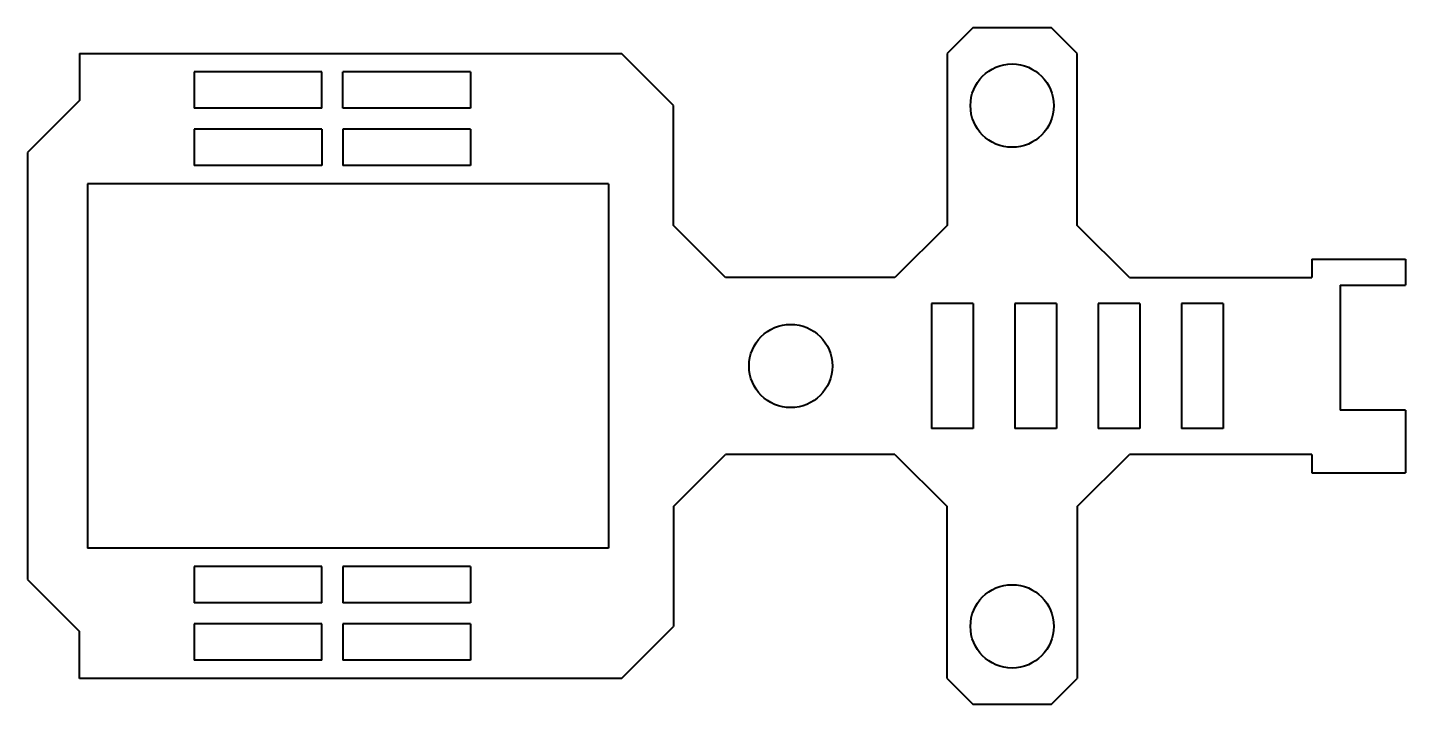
# Model space of a CAD drawing. Header units: millimetres. Extents: x -146 to 118, y -65 to 65.
import ezdxf

# ---------------------------------------------------------------- set-up
doc = ezdxf.new("R2010")
doc.units = ezdxf.units.MM
doc.layers.add('Visible', color=7, linetype='Continuous', lineweight=40)

msp = doc.modelspace()

# ---------------------------------------------------------------- linework, layer by layer
at = {"layer": 'Visible'}
for p, q in [((35, 65), (30, 60)), ((35, 65), (50, 65)), ((55, 60), (50, 65)), ((-136.5, 60), (-32.5, 60)), ((-136.5, 60), (-136.5, 51)), ((-22.5, 50), (-32.5, 60)), ((30, 60), (30, 27)), ((55, 27), (55, 60)), ((-114.5, 56.5), (-114.5, 49.5)), ((-90, 56.5), (-114.5, 56.5)), ((-90, 49.5), (-90, 56.5)), ((-61.5, 56.5), (-86, 56.5)), ((-86, 49.5), (-86, 56.5)), ((-61.5, 56.5), (-61.5, 49.5)), ((-136.5, 51), (-146.5, 41)), ((-90, 49.5), (-114.5, 49.5)), ((-61.5, 49.5), (-86, 49.5)), ((-22.5, 27), (-22.5, 50)), ((-114.5, 45.5), (-114.5, 38.5)), ((-90, 45.5), (-114.5, 45.5)), ((-90, 45.5), (-90, 38.5)), ((-61.5, 45.5), (-86, 45.5)), ((-86, 45.5), (-86, 38.5)), ((-61.5, 45.5), (-61.5, 38.5)), ((-146.5, 41), (-146.5, -41)), ((-90, 38.5), (-114.5, 38.5)), ((-61.5, 38.5), (-86, 38.5)), ((-135, 35), (-135, -35)), ((-35, 35), (-135, 35)), ((-35, 35), (-35, -35)), ((-12.5, 17), (-22.5, 27)), ((30, 27), (20, 17)), ((65, 17), (55, 27)), ((100, 20.5), (118, 20.5)), ((100, 20.5), (100, 17)), ((118, 20.5), (118, 15.5)), ((20, 17), (-12.5, 17)), ((65, 17), (100, 17)), ((105.5, 15.5), (105.5, -8.5)), ((105.5, 15.5), (118, 15.5)), ((27, 12), (27, -12)), ((35, 12), (27, 12)), ((35, 12), (35, -12)), ((43, 12), (43, -12)), ((51, 12), (43, 12)), ((51, 12), (51, -12)), ((59, 12), (59, -12)), ((67, 12), (59, 12)), ((67, 12), (67, -12)), ((75, 12), (75, -12)), ((83, 12), (75, 12)), ((83, 12), (83, -12)), ((118, -8.5), (105.5, -8.5)), ((118, -8.5), (118, -20.5)), ((35, -12), (27, -12)), ((51, -12), (43, -12)), ((67, -12), (59, -12)), ((83, -12), (75, -12)), ((-22.5, -27), (-12.5, -17)), ((20, -17), (-12.5, -17)), ((20, -17), (30, -27)), ((55, -27), (65, -17)), ((100, -17), (65, -17)), ((100, -17), (100, -20.5)), ((100, -20.5), (118, -20.5)), ((-22.5, -27), (-22.5, -50)), ((30, -60), (30, -27)), ((55, -27), (55, -60)), ((-35, -35), (-135, -35)), ((-114.5, -38.5), (-114.5, -45.5)), ((-90, -38.5), (-114.5, -38.5)), ((-90, -45.5), (-90, -38.5)), ((-61.5, -38.5), (-86, -38.5)), ((-86, -38.5), (-86, -45.5)), ((-61.5, -38.5), (-61.5, -45.5)), ((-146.5, -41), (-136.5, -51)), ((-90, -45.5), (-114.5, -45.5)), ((-61.5, -45.5), (-86, -45.5)), ((-114.5, -49.5), (-114.5, -56.5)), ((-90, -49.5), (-114.5, -49.5)), ((-90, -56.5), (-90, -49.5)), ((-61.5, -49.5), (-86, -49.5)), ((-86, -49.5), (-86, -56.5)), ((-61.5, -49.5), (-61.5, -56.5)), ((-32.5, -60), (-22.5, -50)), ((-136.5, -60), (-136.5, -51)), ((-90, -56.5), (-114.5, -56.5)), ((-61.5, -56.5), (-86, -56.5)), ((-32.5, -60), (-136.5, -60)), ((30, -60), (35, -65)), ((50, -65), (55, -60)), ((50, -65), (35, -65))]:
    msp.add_line(p, q, dxfattribs=at)
for centre in [(42.5, 50), (0, 0), (42.5, -50)]:
    msp.add_circle(centre, 8, dxfattribs=at)

doc.saveas('drawing.dxf')
